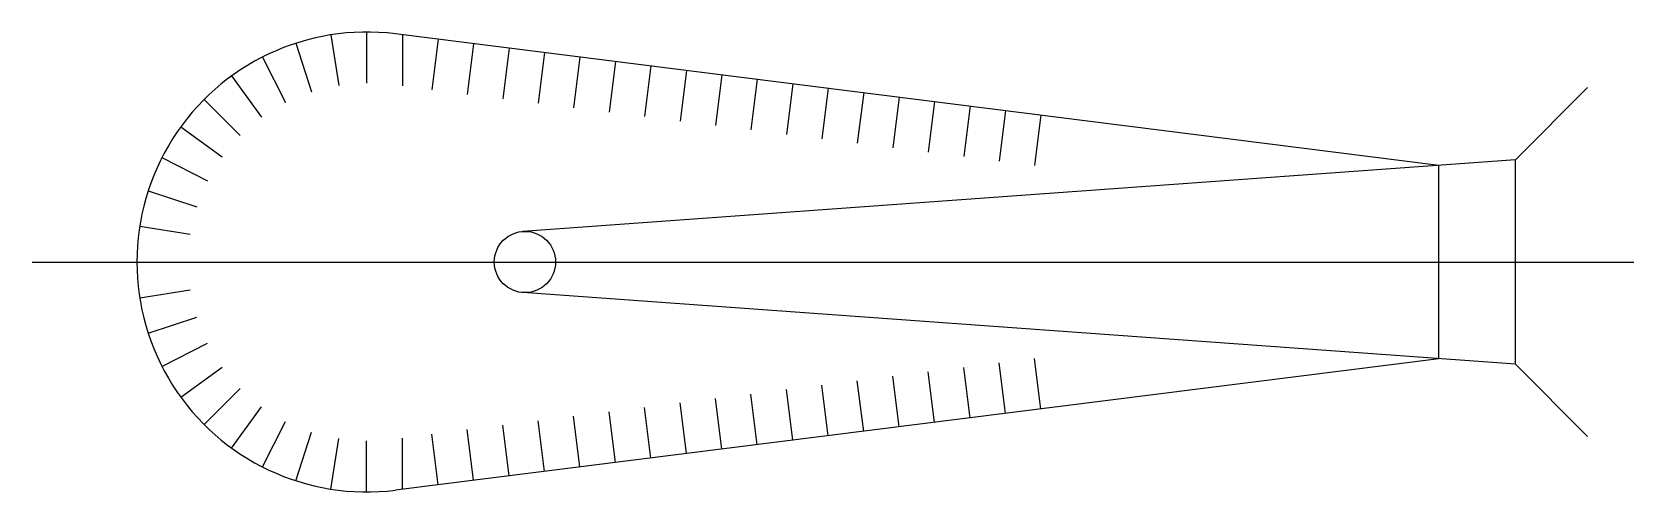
# Model space of a CAD drawing. Header units: metres. Extents: x 7 to 3145, y -434 to 466.
import ezdxf

# ---------------------------------------------------------------- set-up
doc = ezdxf.new("R2010")
doc.units = ezdxf.units.M
doc.layers.add('2', color=7, linetype='Continuous')

msp = doc.modelspace()

# ---------------------------------------------------------------- linework, layer by layer
for p, q in [((523.78, 444.03), (554.68, 348.93)), ((592.44, 460.52), (608.08, 361.75)), ((662.83, 466.06), (662.83, 366.06)), ((2762.83, 205.24), (719.04, 462.53)), ((732.83, 460.79), (732.83, 360.79)), ((802.83, 451.98), (790.4, 352.76)), ((872.29, 443.28), (859.85, 344.06)), ((458.54, 417.01), (503.94, 327.91)), ((941.74, 434.58), (929.31, 335.35)), ((1011.2, 425.88), (998.77, 326.65)), ((1080.66, 417.17), (1068.22, 317.95)), ((1150.11, 408.47), (1137.68, 309.25)), ((398.33, 380.11), (457.11, 299.21)), ((1219.57, 399.77), (1207.14, 300.54)), ((1289.03, 391.07), (1276.59, 291.84)), ((1358.48, 382.36), (1346.05, 283.14)), ((1427.94, 373.66), (1415.51, 274.44)), ((1497.4, 364.96), (1484.97, 265.73)), ((1566.85, 356.26), (1554.42, 257.03)), ((1636.31, 347.55), (1623.88, 248.33)), ((2912.83, 216.06), (3054.25, 357.48)), ((344.64, 334.25), (415.35, 263.54)), ((1705.77, 338.85), (1693.34, 239.63)), ((1775.23, 330.15), (1762.79, 230.92)), ((1844.68, 321.45), (1832.25, 222.22)), ((1914.14, 312.74), (1901.71, 213.52)), ((1983.6, 304.04), (1971.16, 204.82)), ((298.78, 280.56), (379.68, 221.78)), ((261.88, 220.35), (350.98, 174.95)), ((2912.83, 216.06), (968.52, 75.9)), ((2762.83, -173.13), (2762.83, 205.24)), ((2912.83, -183.94), (2912.83, 216.06)), ((234.86, 155.11), (329.96, 124.21)), ((218.37, 86.45), (317.14, 70.81)), ((212.83, 16.06), (312.83, 16.06)), ((218.37, -54.34), (317.14, -38.7)), ((2912.83, -183.94), (968.52, -43.79)), ((234.86, -123), (329.96, -92.1)), ((261.88, -188.24), (350.98, -142.84)), ((2762.83, -173.13), (719.04, -430.42)), ((1914.14, -280.63), (1901.71, -181.41)), ((1983.6, -271.93), (1971.16, -172.71)), ((2912.83, -183.94), (3054.25, -325.37)), ((298.78, -248.45), (379.68, -189.67)), ((1636.31, -315.44), (1623.88, -216.22)), ((1705.77, -306.74), (1693.34, -207.52)), ((1775.23, -298.04), (1762.79, -198.81)), ((1844.68, -289.33), (1832.25, -190.11)), ((344.64, -302.14), (415.35, -231.43)), ((1427.94, -341.55), (1415.51, -242.33)), ((1497.4, -332.85), (1484.97, -233.62)), ((1566.85, -324.14), (1554.42, -224.92)), ((398.33, -348), (457.11, -267.1)), ((1150.11, -376.36), (1137.68, -277.14)), ((1219.57, -367.66), (1207.14, -268.43)), ((1289.03, -358.95), (1276.59, -259.73)), ((1358.48, -350.25), (1346.05, -251.03)), ((458.54, -384.9), (503.94, -295.8)), ((872.29, -411.17), (859.85, -311.95)), ((941.74, -402.47), (929.31, -303.24)), ((1011.2, -393.77), (998.77, -294.54)), ((1080.66, -385.06), (1068.22, -285.84)), ((523.78, -411.92), (554.68, -316.81)), ((592.44, -428.4), (608.08, -329.64)), ((662.83, -433.94), (662.83, -333.94)), ((732.83, -428.68), (732.83, -328.68)), ((802.83, -419.87), (790.4, -320.65))]:
    msp.add_line(p, q)
msp.add_circle((972.83, 16.06), 60)
msp.add_arc((662.83, 16.06), 450, 82.82, 277.18)
at = {"layer": '2'}
msp.add_line((7.42, 16.06), (3145.02, 16.06), dxfattribs=at)

doc.saveas('drawing.dxf')
